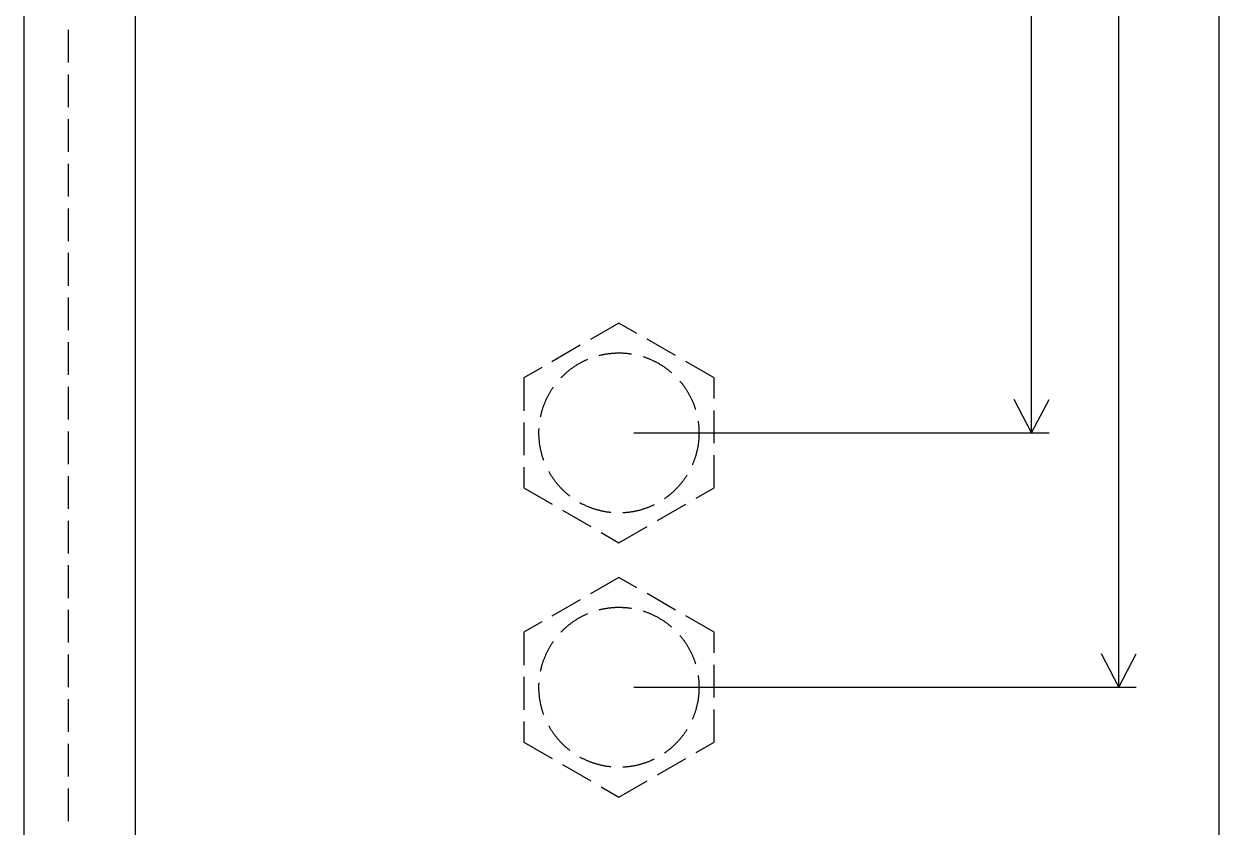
# Model space of a CAD drawing. Extents: x 24 to 504, y -400 to -22.
# Drawn here: x 134.5 to 174.67, y -288.5 to -261.5 of the extents above; entities that cross this region are included whole.
import ezdxf

# ---------------------------------------------------------------- set-up
doc = ezdxf.new("R2010")
doc.units = 0
doc.layers.add('BLACK', color=7, linetype='CONTINUOUS')

msp = doc.modelspace()

# ---------------------------------------------------------------- linework, layer by layer
at = {"layer": 'BLACK', "linetype": 'CONTINUOUS'}
for p, q in [((138.25, -391.3), (138.25, -154.21358)), ((134.5, -154.8), (134.5, -394.8)), ((168.37, -275.25), (168.37, -154.8)), ((171.3, -283.8), (171.3, -154.8)), ((174.67, -328.25), (174.67, -154.8)), ((136, -262.8), (136, -261.7)), ((136, -264.3), (136, -263.2)), ((136, -265.8), (136, -264.7)), ((136, -267.3), (136, -266.2)), ((136, -268.8), (136, -267.7)), ((136, -270.3), (136, -269.2)), ((136, -271.8), (136, -270.7)), ((154.5, -271.554958), (153.547372, -272.104958)), ((155.101924, -271.902479), (154.5, -271.554958)), ((136, -273.3), (136, -272.2)), ((153.200962, -272.304958), (152.248334, -272.854958)), ((156.400962, -272.652479), (155.448334, -272.102479)), ((153.830777, -272.644575), (153.853538, -272.638834)), ((153.853538, -272.638834), (153.876349, -272.633292)), ((153.876349, -272.633292), (153.899208, -272.627949)), ((153.899208, -272.627949), (153.922112, -272.622806)), ((153.922112, -272.622806), (153.945061, -272.617864)), ((153.945061, -272.617864), (153.968051, -272.613121)), ((153.968051, -272.613121), (153.991082, -272.608579)), ((153.991082, -272.608579), (154.014152, -272.604239)), ((154.014152, -272.604239), (154.037259, -272.6001)), ((154.037259, -272.6001), (154.060401, -272.596163)), ((154.060401, -272.596163), (154.083577, -272.592428)), ((154.083577, -272.592428), (154.106784, -272.588895)), ((154.106784, -272.588895), (154.130021, -272.585565)), ((154.130021, -272.585565), (154.153286, -272.582438)), ((154.153286, -272.582438), (154.176578, -272.579513)), ((154.176578, -272.579513), (154.199895, -272.576793)), ((154.199895, -272.576793), (154.223234, -272.574276)), ((154.223234, -272.574276), (154.246594, -272.571962)), ((154.246594, -272.571962), (154.269974, -272.569853)), ((154.269974, -272.569853), (154.293371, -272.567948)), ((154.293371, -272.567948), (154.316784, -272.566247)), ((154.316784, -272.566247), (154.340211, -272.56475)), ((154.340211, -272.56475), (154.36365, -272.563458)), ((154.36365, -272.563458), (154.387099, -272.56237)), ((154.387099, -272.56237), (154.410557, -272.561487)), ((154.410557, -272.561487), (154.434022, -272.560809)), ((154.434022, -272.560809), (154.457492, -272.560336)), ((154.457492, -272.560336), (154.480965, -272.560067)), ((154.480965, -272.560067), (154.504439, -272.560004)), ((154.504439, -272.560004), (154.527913, -272.560145)), ((154.527913, -272.560145), (154.551386, -272.560491)), ((154.551386, -272.560491), (154.574854, -272.561042)), ((154.574854, -272.561042), (154.598316, -272.561797)), ((154.598316, -272.561797), (154.621771, -272.562758)), ((154.621771, -272.562758), (154.645217, -272.563923)), ((154.645217, -272.563923), (154.668651, -272.565292)), ((154.668651, -272.565292), (154.692073, -272.566866)), ((154.692073, -272.566866), (154.71548, -272.568644)), ((154.71548, -272.568644), (154.738871, -272.570627)), ((154.738871, -272.570627), (154.762244, -272.572813)), ((154.762244, -272.572813), (154.785596, -272.575204)), ((154.785596, -272.575204), (154.808927, -272.577798)), ((154.808927, -272.577798), (154.832234, -272.580596)), ((154.832234, -272.580596), (154.855516, -272.583596)), ((154.855516, -272.583596), (154.878771, -272.5868)), ((154.878771, -272.5868), (154.901997, -272.590207)), ((154.901997, -272.590207), (154.921924, -272.593295)), ((155.310863, -272.685122), (155.333215, -272.692295)), ((155.333215, -272.692295), (155.355503, -272.699664)), ((155.355503, -272.699664), (155.377726, -272.707226)), ((155.377726, -272.707226), (155.399882, -272.714983)), ((155.399882, -272.714983), (155.42197, -272.722932)), ((155.42197, -272.722932), (155.443987, -272.731074)), ((155.443987, -272.731074), (155.465933, -272.739408)), ((155.465933, -272.739408), (155.487805, -272.747932)), ((155.487805, -272.747932), (155.509601, -272.756648)), ((151.901924, -273.054958), (151.3, -273.402479)), ((152.794217, -273.169999), (152.812433, -273.155193)), ((152.812433, -273.155193), (152.830777, -273.140546)), ((152.830777, -273.140546), (152.849249, -273.12606)), ((152.849249, -273.12606), (152.867847, -273.111735)), ((152.867847, -273.111735), (152.886568, -273.097574)), ((152.886568, -273.097574), (152.905413, -273.083576)), ((152.905413, -273.083576), (152.924379, -273.069743)), ((152.924379, -273.069743), (152.943465, -273.056077)), ((152.943465, -273.056077), (152.96267, -273.042577)), ((152.96267, -273.042577), (152.981992, -273.029246)), ((152.981992, -273.029246), (153.001429, -273.016083)), ((153.001429, -273.016083), (153.02098, -273.003091)), ((153.02098, -273.003091), (153.040644, -272.99027)), ((153.040644, -272.99027), (153.06042, -272.977621)), ((153.06042, -272.977621), (153.080304, -272.965145)), ((153.080304, -272.965145), (153.100297, -272.952843)), ((153.100297, -272.952843), (153.120397, -272.940715)), ((153.120397, -272.940715), (153.140601, -272.928764)), ((153.140601, -272.928764), (153.16091, -272.91699)), ((153.16091, -272.91699), (153.18132, -272.905393)), ((153.18132, -272.905393), (153.20183, -272.893975)), ((153.20183, -272.893975), (153.222439, -272.882736)), ((153.222439, -272.882736), (153.243146, -272.871677)), ((153.243146, -272.871677), (153.263949, -272.8608)), ((153.263949, -272.8608), (153.284845, -272.850105)), ((153.284845, -272.850105), (153.305834, -272.839592)), ((153.305834, -272.839592), (153.326914, -272.829263)), ((153.326914, -272.829263), (153.348083, -272.819118)), ((153.348083, -272.819118), (153.36934, -272.809158)), ((153.36934, -272.809158), (153.390684, -272.799384)), ((153.390684, -272.799384), (153.412111, -272.789797)), ((153.412111, -272.789797), (153.433622, -272.780397)), ((153.433622, -272.780397), (153.452164, -272.772473)), ((155.509601, -272.756648), (155.531321, -272.765553)), ((155.531321, -272.765553), (155.552963, -272.774648)), ((155.552963, -272.774648), (155.574524, -272.783931)), ((155.574524, -272.783931), (155.596003, -272.793401)), ((155.596003, -272.793401), (155.617399, -272.803059)), ((155.617399, -272.803059), (155.63871, -272.812903)), ((155.63871, -272.812903), (155.659934, -272.822933)), ((155.659934, -272.822933), (155.681069, -272.833148)), ((155.681069, -272.833148), (155.702115, -272.843546)), ((155.702115, -272.843546), (155.723069, -272.854128)), ((155.723069, -272.854128), (155.743931, -272.864893)), ((155.743931, -272.864893), (155.764697, -272.875839)), ((155.764697, -272.875839), (155.785367, -272.886966)), ((155.785367, -272.886966), (155.805939, -272.898272)), ((155.805939, -272.898272), (155.826412, -272.909758)), ((155.826412, -272.909758), (155.846784, -272.921422)), ((155.846784, -272.921422), (155.867053, -272.933264)), ((155.867053, -272.933264), (155.887218, -272.945282)), ((155.887218, -272.945282), (155.907277, -272.957475)), ((155.907277, -272.957475), (155.927229, -272.969843)), ((155.927229, -272.969843), (155.947073, -272.982384)), ((155.947073, -272.982384), (155.966806, -272.995099)), ((155.966806, -272.995099), (155.986428, -273.007985)), ((155.986428, -273.007985), (156.005936, -273.021041)), ((156.005936, -273.021041), (156.02533, -273.034268)), ((156.02533, -273.034268), (156.044608, -273.047663)), ((156.044608, -273.047663), (156.063767, -273.061226)), ((156.063767, -273.061226), (156.082808, -273.074956)), ((156.082808, -273.074956), (156.101729, -273.088851)), ((156.101729, -273.088851), (156.120527, -273.102911)), ((156.120527, -273.102911), (156.139202, -273.117134)), ((156.139202, -273.117134), (156.157752, -273.13152)), ((156.157752, -273.13152), (156.176176, -273.146067)), ((156.176176, -273.146067), (156.194472, -273.160774)), ((157.7, -273.402479), (156.747372, -272.852479)), ((151.3, -273.402479), (151.3, -274.502479)), ((152.553443, -273.393386), (152.569719, -273.37647)), ((152.569719, -273.37647), (152.586142, -273.359697)), ((152.586142, -273.359697), (152.60271, -273.343067)), ((152.60271, -273.343067), (152.619424, -273.326583)), ((152.619424, -273.326583), (152.63628, -273.310245)), ((152.63628, -273.310245), (152.653278, -273.294056)), ((152.653278, -273.294056), (152.670417, -273.278015)), ((152.670417, -273.278015), (152.687695, -273.262124)), ((152.687695, -273.262124), (152.705112, -273.246384)), ((152.705112, -273.246384), (152.722665, -273.230797)), ((152.722665, -273.230797), (152.740353, -273.215364)), ((152.740353, -273.215364), (152.758175, -273.200086)), ((152.758175, -273.200086), (152.77613, -273.184964)), ((152.77613, -273.184964), (152.794217, -273.169999)), ((156.194472, -273.160774), (156.212639, -273.175641)), ((156.212639, -273.175641), (156.230676, -273.190665)), ((156.230676, -273.190665), (156.248581, -273.205846)), ((156.248581, -273.205846), (156.263855, -273.219011)), ((156.545285, -273.502742), (156.560454, -273.520657)), ((156.560454, -273.520657), (156.575467, -273.538703)), ((156.575467, -273.538703), (156.590322, -273.55688)), ((156.590322, -273.55688), (156.605017, -273.575186)), ((157.7, -274.097521), (157.7, -273.402479)), ((136, -274.8), (136, -273.7)), ((152.129203, -273.979007), (152.140385, -273.958367)), ((152.140385, -273.958367), (152.151746, -273.937825)), ((152.151746, -273.937825), (152.163286, -273.917383)), ((152.163286, -273.917383), (152.175004, -273.897042)), ((152.175004, -273.897042), (152.1869, -273.876804)), ((152.1869, -273.876804), (152.198971, -273.856671)), ((152.198971, -273.856671), (152.211217, -273.836644)), ((152.211217, -273.836644), (152.223638, -273.816725)), ((152.223638, -273.816725), (152.236232, -273.796915)), ((152.236232, -273.796915), (152.248999, -273.777215)), ((152.248999, -273.777215), (152.261937, -273.757628)), ((152.261937, -273.757628), (152.275046, -273.738154)), ((152.275046, -273.738154), (152.288323, -273.718796)), ((152.288323, -273.718796), (152.299864, -273.70226)), ((156.605017, -273.575186), (156.619552, -273.593619)), ((156.619552, -273.593619), (156.633926, -273.612178)), ((156.633926, -273.612178), (156.648137, -273.630862)), ((156.648137, -273.630862), (156.662185, -273.64967)), ((156.662185, -273.64967), (156.676068, -273.668599)), ((156.676068, -273.668599), (156.689785, -273.687649)), ((156.689785, -273.687649), (156.703336, -273.706818)), ((156.703336, -273.706818), (156.716718, -273.726104)), ((156.716718, -273.726104), (156.729932, -273.745506)), ((156.729932, -273.745506), (156.742976, -273.765023)), ((156.742976, -273.765023), (156.75585, -273.784653)), ((156.75585, -273.784653), (156.768551, -273.804395)), ((156.768551, -273.804395), (156.78108, -273.824246)), ((156.78108, -273.824246), (156.793435, -273.844206)), ((156.793435, -273.844206), (156.805615, -273.864274)), ((156.805615, -273.864274), (156.81762, -273.884447)), ((156.81762, -273.884447), (156.829449, -273.904723)), ((156.829449, -273.904723), (156.841099, -273.925103)), ((156.841099, -273.925103), (156.852572, -273.945583)), ((156.852572, -273.945583), (156.863866, -273.966162)), ((151.959565, -274.36553), (151.96738, -274.343394)), ((151.96738, -274.343394), (151.975388, -274.321328)), ((151.975388, -274.321328), (151.983588, -274.299332)), ((151.983588, -274.299332), (151.99198, -274.277409)), ((151.99198, -274.277409), (152.000563, -274.255559)), ((152.000563, -274.255559), (152.009336, -274.233786)), ((152.009336, -274.233786), (152.018299, -274.21209)), ((152.018299, -274.21209), (152.02745, -274.190472)), ((152.02745, -274.190472), (152.036791, -274.168936)), ((152.036791, -274.168936), (152.046318, -274.147482)), ((152.046318, -274.147482), (152.056033, -274.126112)), ((152.056033, -274.126112), (152.065934, -274.104827)), ((152.065934, -274.104827), (152.07602, -274.08363)), ((152.07602, -274.08363), (152.08629, -274.062521)), ((152.08629, -274.062521), (152.096745, -274.041503)), ((152.096745, -274.041503), (152.107382, -274.020577)), ((152.107382, -274.020577), (152.118202, -273.999745)), ((152.118202, -273.999745), (152.129203, -273.979007)), ((156.863866, -273.966162), (156.874979, -273.986839)), ((156.874979, -273.986839), (156.885912, -274.007613)), ((156.885912, -274.007613), (156.896662, -274.028481)), ((156.896662, -274.028481), (156.907231, -274.049442)), ((156.907231, -274.049442), (156.917616, -274.070494)), ((156.917616, -274.070494), (156.927817, -274.091637)), ((156.927817, -274.091637), (156.937833, -274.112867)), ((156.937833, -274.112867), (156.947663, -274.134184)), ((156.947663, -274.134184), (156.957307, -274.155587)), ((156.957307, -274.155587), (156.966764, -274.177072)), ((156.966764, -274.177072), (156.976033, -274.198639)), ((156.976033, -274.198639), (156.985114, -274.220286)), ((156.985114, -274.220286), (156.994005, -274.242012)), ((156.994005, -274.242012), (157.002706, -274.263814)), ((157.002706, -274.263814), (157.011217, -274.285692)), ((157.011217, -274.285692), (157.019536, -274.307643)), ((157.019536, -274.307643), (157.027664, -274.329666)), ((157.027664, -274.329666), (157.035599, -274.351758)), ((157.035599, -274.351758), (157.043341, -274.37392)), ((168.37, -275.25), (167.783579, -274.123496)), ((168.37, -275.25), (168.956421, -274.123496)), ((151.865852, -274.70469), (151.870711, -274.681724)), ((151.870711, -274.681724), (151.87577, -274.658801)), ((151.87577, -274.658801), (151.881029, -274.635923)), ((151.881029, -274.635923), (151.886487, -274.613092)), ((151.886487, -274.613092), (151.892145, -274.590309)), ((151.892145, -274.590309), (151.898001, -274.567577)), ((151.898001, -274.567577), (151.904055, -274.544896)), ((151.904055, -274.544896), (151.910307, -274.522269)), ((151.910307, -274.522269), (151.916757, -274.499698)), ((151.916757, -274.499698), (151.923402, -274.477184)), ((151.923402, -274.477184), (151.930245, -274.454728)), ((151.930245, -274.454728), (151.937282, -274.432334)), ((151.937282, -274.432334), (151.944515, -274.410001)), ((151.944515, -274.410001), (151.951943, -274.387733)), ((151.951943, -274.387733), (151.959565, -274.36553)), ((157.043341, -274.37392), (157.050889, -274.396147)), ((157.050889, -274.396147), (157.058243, -274.41844)), ((157.058243, -274.41844), (157.065402, -274.440797)), ((157.065402, -274.440797), (157.071396, -274.46005)), ((157.7, -275.597521), (157.7, -274.497521)), ((151.3, -274.902479), (151.3, -276.002479)), ((151.81125, -275.168011), (151.812068, -275.144551)), ((151.812068, -275.144551), (151.81309, -275.121098)), ((151.81309, -275.121098), (151.814132, -275.100961)), ((157.160052, -274.849724), (157.163444, -274.872952)), ((157.163444, -274.872952), (157.166633, -274.896209)), ((157.166633, -274.896209), (157.169619, -274.919493)), ((157.169619, -274.919493), (157.172401, -274.942802)), ((157.172401, -274.942802), (157.17498, -274.966134)), ((157.17498, -274.966134), (157.177356, -274.989489)), ((157.177356, -274.989489), (157.179527, -275.012862)), ((157.179527, -275.012862), (157.181495, -275.036255)), ((157.181495, -275.036255), (157.183258, -275.059663)), ((157.183258, -275.059663), (157.184816, -275.083086)), ((157.184816, -275.083086), (157.186171, -275.106521)), ((157.186171, -275.106521), (157.187321, -275.129968)), ((157.187321, -275.129968), (157.188266, -275.153423)), ((157.188266, -275.153423), (157.189006, -275.176886)), ((136, -276.3), (136, -275.2)), ((151.810025, -275.238422), (151.810228, -275.214949)), ((151.810026, -275.261897), (151.810025, -275.238422)), ((151.810233, -275.285371), (151.810026, -275.261897)), ((151.810228, -275.214949), (151.810637, -275.191478)), ((151.810644, -275.308842), (151.810233, -275.285371)), ((151.810637, -275.191478), (151.81125, -275.168011)), ((151.81126, -275.332308), (151.810644, -275.308842)), ((151.81208, -275.355769), (151.81126, -275.332308)), ((151.813106, -275.379221), (151.81208, -275.355769)), ((151.814335, -275.402663), (151.813106, -275.379221)), ((151.81577, -275.426094), (151.814335, -275.402663)), ((151.817409, -275.449511), (151.81577, -275.426094)), ((151.819252, -275.472913), (151.817409, -275.449511)), ((151.821299, -275.496298), (151.819252, -275.472913)), ((151.823551, -275.519665), (151.821299, -275.496298)), ((151.826006, -275.543011), (151.823551, -275.519665)), ((151.828665, -275.566334), (151.826006, -275.543011)), ((155, -275.25), (168.95642, -275.25)), ((157.172708, -275.554517), (157.169949, -275.577829)), ((157.175264, -275.531182), (157.172708, -275.554517)), ((157.177616, -275.507825), (157.175264, -275.531182)), ((157.179764, -275.484449), (157.177616, -275.507825)), ((157.181708, -275.461055), (157.179764, -275.484449)), ((157.183447, -275.437645), (157.181708, -275.461055)), ((157.184983, -275.414221), (157.183447, -275.437645)), ((157.186313, -275.390784), (157.184983, -275.414221)), ((157.18744, -275.367336), (157.186313, -275.390784)), ((157.188361, -275.34388), (157.18744, -275.367336)), ((157.189078, -275.320416), (157.188361, -275.34388)), ((157.189006, -275.176886), (157.189542, -275.200355)), ((157.18959, -275.296947), (157.189078, -275.320416)), ((157.189542, -275.200355), (157.189873, -275.223827)), ((157.189898, -275.273474), (157.18959, -275.296947)), ((157.189873, -275.223827), (157.189999, -275.247301)), ((157.19, -275.25), (157.189898, -275.273474)), ((157.189999, -275.247301), (157.19, -275.25)), ((151.831527, -275.589634), (151.828665, -275.566334)), ((151.834592, -275.612907), (151.831527, -275.589634)), ((151.837861, -275.636153), (151.834592, -275.612907)), ((151.841332, -275.65937), (151.837861, -275.636153)), ((151.845005, -275.682555), (151.841332, -275.65937)), ((151.848881, -275.705708), (151.845005, -275.682555)), ((151.852959, -275.728825), (151.848881, -275.705708)), ((151.857238, -275.751907), (151.852959, -275.728825)), ((151.861719, -275.77495), (151.857238, -275.751907)), ((151.8664, -275.797953), (151.861719, -275.77495)), ((151.871282, -275.820914), (151.8664, -275.797953)), ((151.876364, -275.843832), (151.871282, -275.820914)), ((151.881646, -275.866705), (151.876364, -275.843832)), ((151.887128, -275.88953), (151.881646, -275.866705)), ((151.892808, -275.912307), (151.887128, -275.88953)), ((151.898687, -275.935034), (151.892808, -275.912307)), ((151.904764, -275.957708), (151.898687, -275.935034)), ((151.911039, -275.980329), (151.904764, -275.957708)), ((157.09834, -275.946223), (157.092166, -275.968871)), ((157.104317, -275.923522), (157.09834, -275.946223)), ((157.110096, -275.90077), (157.104317, -275.923522)), ((157.115675, -275.877968), (157.110096, -275.90077)), ((157.121055, -275.855118), (157.115675, -275.877968)), ((157.126236, -275.832223), (157.121055, -275.855118)), ((157.131217, -275.809282), (157.126236, -275.832223)), ((157.135997, -275.7863), (157.131217, -275.809282)), ((157.140577, -275.763276), (157.135997, -275.7863)), ((157.144956, -275.740214), (157.140577, -275.763276)), ((157.149133, -275.717114), (157.144956, -275.740214)), ((157.153108, -275.693978), (157.149133, -275.717114)), ((157.156882, -275.670809), (157.153108, -275.693978)), ((157.160453, -275.647607), (157.156882, -275.670809)), ((157.163821, -275.624376), (157.160453, -275.647607)), ((157.166987, -275.601115), (157.163821, -275.624376)), ((157.169949, -275.577829), (157.166987, -275.601115)), ((151.917511, -276.002893), (151.911039, -275.980329)), ((151.924179, -276.025401), (151.917511, -276.002893)), ((151.931044, -276.047849), (151.924179, -276.025401)), ((151.938104, -276.070237), (151.931044, -276.047849)), ((151.945359, -276.092562), (151.938104, -276.070237)), ((151.952809, -276.114823), (151.945359, -276.092562)), ((151.960453, -276.137019), (151.952809, -276.114823)), ((151.968291, -276.159146), (151.960453, -276.137019)), ((151.976321, -276.181205), (151.968291, -276.159146)), ((156.976158, -276.301067), (156.96821, -276.319599)), ((156.985236, -276.279418), (156.976158, -276.301067)), ((156.994125, -276.257692), (156.985236, -276.279418)), ((157.002823, -276.235888), (156.994125, -276.257692)), ((157.011331, -276.21401), (157.002823, -276.235888)), ((157.019648, -276.192058), (157.011331, -276.21401)), ((157.027773, -276.170034), (157.019648, -276.192058)), ((157.035706, -276.14794), (157.027773, -276.170034)), ((157.043445, -276.125778), (157.035706, -276.14794)), ((157.050991, -276.10355), (157.043445, -276.125778)), ((157.058342, -276.081256), (157.050991, -276.10355)), ((157.065499, -276.058899), (157.058342, -276.081256)), ((157.07246, -276.03648), (157.065499, -276.058899)), ((157.079225, -276.014001), (157.07246, -276.03648)), ((157.085794, -275.991464), (157.079225, -276.014001)), ((157.092166, -275.968871), (157.085794, -275.991464)), ((157.7, -277.097521), (157.7, -275.997521)), ((136, -277.8), (136, -276.7)), ((151.3, -276.402479), (151.3, -277.097521)), ((152.151902, -276.562454), (152.14213, -276.544816)), ((152.163445, -276.582895), (152.151902, -276.562454)), ((152.175165, -276.603234), (152.163445, -276.582895)), ((152.187063, -276.62347), (152.175165, -276.603234)), ((152.199136, -276.643602), (152.187063, -276.62347)), ((152.211385, -276.663627), (152.199136, -276.643602)), ((152.223808, -276.683545), (152.211385, -276.663627)), ((152.236405, -276.703354), (152.223808, -276.683545)), ((152.249174, -276.723052), (152.236405, -276.703354)), ((152.262114, -276.742638), (152.249174, -276.723052)), ((152.275225, -276.76211), (152.262114, -276.742638)), ((152.288505, -276.781467), (152.275225, -276.76211)), ((156.731441, -276.752256), (156.718246, -276.771671)), ((156.744465, -276.732726), (156.731441, -276.752256)), ((156.757319, -276.713083), (156.744465, -276.732726)), ((156.770001, -276.693329), (156.757319, -276.713083)), ((156.782509, -276.673464), (156.770001, -276.693329)), ((151.3, -277.097521), (152.252628, -277.647521)), ((152.301954, -276.800707), (152.288505, -276.781467)), ((152.31557, -276.81983), (152.301954, -276.800707)), ((152.329352, -276.838832), (152.31557, -276.81983)), ((152.3433, -276.857714), (152.329352, -276.838832)), ((152.357412, -276.876473), (152.3433, -276.857714)), ((152.371687, -276.895109), (152.357412, -276.876473)), ((152.386124, -276.913619), (152.371687, -276.895109)), ((152.400722, -276.932002), (152.386124, -276.913619)), ((152.41548, -276.950258), (152.400722, -276.932002)), ((152.430397, -276.968384), (152.41548, -276.950258)), ((152.445471, -276.986379), (152.430397, -276.968384)), ((152.460702, -277.004242), (152.445471, -276.986379)), ((152.476088, -277.021971), (152.460702, -277.004242)), ((152.491628, -277.039565), (152.476088, -277.021971)), ((152.507321, -277.057023), (152.491628, -277.039565)), ((152.523166, -277.074343), (152.507321, -277.057023)), ((152.539162, -277.091525), (152.523166, -277.074343)), ((152.555307, -277.108566), (152.539162, -277.091525)), ((152.5716, -277.125466), (152.555307, -277.108566)), ((152.588039, -277.142223), (152.5716, -277.125466)), ((152.604625, -277.158835), (152.588039, -277.142223)), ((152.621354, -277.175303), (152.604625, -277.158835)), ((156.387142, -277.166975), (156.370342, -277.18337)), ((156.403799, -277.150434), (156.387142, -277.166975)), ((156.420311, -277.133748), (156.403799, -277.150434)), ((156.436676, -277.116919), (156.420311, -277.133748)), ((156.452894, -277.099947), (156.436676, -277.116919)), ((156.468963, -277.082835), (156.452894, -277.099947)), ((156.484883, -277.065583), (156.468963, -277.082835)), ((156.500651, -277.048192), (156.484883, -277.065583)), ((156.516267, -277.030665), (156.500651, -277.048192)), ((156.531729, -277.013002), (156.516267, -277.030665)), ((156.547037, -276.995205), (156.531729, -277.013002)), ((156.562188, -276.977275), (156.547037, -276.995205)), ((156.577183, -276.959214), (156.562188, -276.977275)), ((156.592019, -276.941022), (156.577183, -276.959214)), ((156.606696, -276.922702), (156.592019, -276.941022)), ((156.621213, -276.904254), (156.606696, -276.922702)), ((156.635568, -276.88568), (156.621213, -276.904254)), ((156.649761, -276.866981), (156.635568, -276.88568)), ((156.663789, -276.84816), (156.649761, -276.866981)), ((156.677653, -276.829217), (156.663789, -276.84816)), ((156.691352, -276.810153), (156.677653, -276.829217)), ((156.704883, -276.790971), (156.691352, -276.810153)), ((156.718246, -276.771671), (156.704883, -276.790971)), ((157.098076, -277.445042), (157.7, -277.097521)), ((152.638227, -277.191623), (152.621354, -277.175303)), ((152.655242, -277.207796), (152.638227, -277.191623)), ((152.672397, -277.22382), (152.655242, -277.207796)), ((152.689691, -277.239694), (152.672397, -277.22382)), ((152.707123, -277.255416), (152.689691, -277.239694)), ((152.724692, -277.270985), (152.707123, -277.255416)), ((152.742395, -277.2864), (152.724692, -277.270985)), ((152.760233, -277.30166), (152.742395, -277.2864)), ((152.778203, -277.316764), (152.760233, -277.30166)), ((152.796304, -277.331711), (152.778203, -277.316764)), ((152.814535, -277.346499), (152.796304, -277.331711)), ((152.832895, -277.361128), (152.814535, -277.346499)), ((152.851381, -277.375595), (152.832895, -277.361128)), ((156.044869, -277.452153), (156.028318, -277.463672)), ((156.064027, -277.438588), (156.044869, -277.452153)), ((156.083067, -277.424856), (156.064027, -277.438588)), ((156.101985, -277.410959), (156.083067, -277.424856)), ((156.120782, -277.396897), (156.101985, -277.410959)), ((156.139455, -277.382671), (156.120782, -277.396897)), ((156.158004, -277.368283), (156.139455, -277.382671)), ((156.176426, -277.353734), (156.158004, -277.368283)), ((156.19472, -277.339024), (156.176426, -277.353734)), ((156.212886, -277.324156), (156.19472, -277.339024)), ((156.230921, -277.309129), (156.212886, -277.324156)), ((156.248824, -277.293946), (156.230921, -277.309129)), ((156.266594, -277.278607), (156.248824, -277.293946)), ((156.284229, -277.263113), (156.266594, -277.278607)), ((156.301729, -277.247467), (156.284229, -277.263113)), ((156.319091, -277.231668), (156.301729, -277.247467)), ((156.336315, -277.215718), (156.319091, -277.231668)), ((156.353399, -277.199618), (156.336315, -277.215718)), ((156.370342, -277.18337), (156.353399, -277.199618)), ((152.599038, -277.847521), (153.551666, -278.397521)), ((153.20211, -277.606179), (153.184484, -277.596384)), ((153.222721, -277.617416), (153.20211, -277.606179)), ((153.243429, -277.628472), (153.222721, -277.617416)), ((153.264232, -277.639347), (153.243429, -277.628472)), ((153.28513, -277.65004), (153.264232, -277.639347)), ((153.30612, -277.66055), (153.28513, -277.65004)), ((153.327202, -277.670877), (153.30612, -277.66055)), ((153.348372, -277.681019), (153.327202, -277.670877)), ((153.36963, -277.690976), (153.348372, -277.681019)), ((153.390975, -277.700747), (153.36963, -277.690976)), ((153.412403, -277.710332), (153.390975, -277.700747)), ((153.433915, -277.719729), (153.412403, -277.710332)), ((153.455508, -277.728938), (153.433915, -277.719729)), ((153.47718, -277.737959), (153.455508, -277.728938)), ((153.49893, -277.74679), (153.47718, -277.737959)), ((153.520757, -277.755431), (153.49893, -277.74679)), ((153.542658, -277.763881), (153.520757, -277.755431)), ((153.564632, -277.772139), (153.542658, -277.763881)), ((153.586677, -277.780206), (153.564632, -277.772139)), ((153.608792, -277.788079), (153.586677, -277.780206)), ((153.630974, -277.79576), (153.608792, -277.788079)), ((153.653223, -277.803247), (153.630974, -277.79576)), ((153.675536, -277.810539), (153.653223, -277.803247)), ((153.697912, -277.817636), (153.675536, -277.810539)), ((153.720349, -277.824538), (153.697912, -277.817636)), ((153.742846, -277.831243), (153.720349, -277.824538)), ((153.7654, -277.837752), (153.742846, -277.831243)), ((153.78801, -277.844064), (153.7654, -277.837752)), ((153.810674, -277.850179), (153.78801, -277.844064)), ((153.833391, -277.856095), (153.810674, -277.850179)), ((153.856159, -277.861813), (153.833391, -277.856095)), ((153.878975, -277.867332), (153.856159, -277.861813)), ((153.901839, -277.872652), (153.878975, -277.867332)), ((153.924749, -277.877772), (153.901839, -277.872652)), ((153.947702, -277.882692), (153.924749, -277.877772)), ((153.970697, -277.887411), (153.947702, -277.882692)), ((153.993733, -277.89193), (153.970697, -277.887411)), ((154.016807, -277.896247), (153.993733, -277.89193)), ((154.039918, -277.900363), (154.016807, -277.896247)), ((154.063064, -277.904277), (154.039918, -277.900363)), ((154.086243, -277.907989), (154.063064, -277.904277)), ((154.109454, -277.911498), (154.086243, -277.907989)), ((154.132694, -277.914805), (154.109454, -277.911498)), ((154.155963, -277.917909), (154.132694, -277.914805)), ((154.179258, -277.92081), (154.155963, -277.917909)), ((154.202577, -277.923507), (154.179258, -277.92081)), ((154.225919, -277.926001), (154.202577, -277.923507)), ((154.645536, -277.93606), (154.625397, -277.937076)), ((154.66897, -277.934688), (154.645536, -277.93606)), ((154.692392, -277.933111), (154.66897, -277.934688)), ((154.715799, -277.93133), (154.692392, -277.933111)), ((154.739189, -277.929345), (154.715799, -277.93133)), ((154.762562, -277.927155), (154.739189, -277.929345)), ((154.785914, -277.924762), (154.762562, -277.927155)), ((154.809244, -277.922165), (154.785914, -277.924762)), ((154.832551, -277.919365), (154.809244, -277.922165)), ((154.855833, -277.916361), (154.832551, -277.919365)), ((154.879088, -277.913155), (154.855833, -277.916361)), ((154.902313, -277.909745), (154.879088, -277.913155)), ((154.925508, -277.906133), (154.902313, -277.909745)), ((154.948671, -277.902319), (154.925508, -277.906133)), ((154.971799, -277.898302), (154.948671, -277.902319)), ((154.994892, -277.894084), (154.971799, -277.898302)), ((155.017947, -277.889665), (154.994892, -277.894084)), ((155.040962, -277.885045), (155.017947, -277.889665)), ((155.063936, -277.880224), (155.040962, -277.885045)), ((155.086868, -277.875202), (155.063936, -277.880224)), ((155.109754, -277.869981), (155.086868, -277.875202)), ((155.132594, -277.86456), (155.109754, -277.869981)), ((155.155386, -277.85894), (155.132594, -277.86456)), ((155.178128, -277.853122), (155.155386, -277.85894)), ((155.200819, -277.847105), (155.178128, -277.853122)), ((155.223456, -277.84089), (155.200819, -277.847105)), ((155.246038, -277.834478), (155.223456, -277.84089)), ((155.268563, -277.827869), (155.246038, -277.834478)), ((155.29103, -277.821064), (155.268563, -277.827869)), ((155.313436, -277.814064), (155.29103, -277.821064)), ((155.33578, -277.806867), (155.313436, -277.814064)), ((155.358061, -277.799477), (155.33578, -277.806867)), ((155.380277, -277.791892), (155.358061, -277.799477)), ((155.402425, -277.784113), (155.380277, -277.791892)), ((155.424505, -277.776142), (155.402425, -277.784113)), ((155.446514, -277.767978), (155.424505, -277.776142)), ((155.468451, -277.759622), (155.446514, -277.767978)), ((155.490314, -277.751075), (155.468451, -277.759622)), ((155.512102, -277.742338), (155.490314, -277.751075)), ((155.533813, -277.733411), (155.512102, -277.742338)), ((155.555446, -277.724295), (155.533813, -277.733411)), ((155.576997, -277.71499), (155.555446, -277.724295)), ((155.598467, -277.705498), (155.576997, -277.71499)), ((155.619853, -277.695819), (155.598467, -277.705498)), ((155.641154, -277.685953), (155.619853, -277.695819)), ((155.662368, -277.675902), (155.641154, -277.685953)), ((155.683494, -277.665666), (155.662368, -277.675902)), ((155.799038, -278.195042), (156.751666, -277.645042)), ((136, -279.3), (136, -278.2)), ((153.898076, -278.597521), (154.5, -278.945042)), ((154.5, -278.945042), (155.452628, -278.395042)), ((136, -280.8), (136, -279.7)), ((154.5, -280.104958), (153.547372, -280.654958)), ((155.101924, -280.452479), (154.5, -280.104958)), ((156.400962, -281.202479), (155.448334, -280.652479)), ((153.200962, -280.854958), (152.248334, -281.404958)), ((153.830777, -281.194575), (153.853538, -281.188834)), ((153.853538, -281.188834), (153.876349, -281.183292)), ((153.876349, -281.183292), (153.899208, -281.177949)), ((153.899208, -281.177949), (153.922112, -281.172806)), ((153.922112, -281.172806), (153.945061, -281.167864)), ((153.945061, -281.167864), (153.968051, -281.163121)), ((153.968051, -281.163121), (153.991082, -281.158579)), ((153.991082, -281.158579), (154.014152, -281.154239)), ((154.014152, -281.154239), (154.037259, -281.1501)), ((154.037259, -281.1501), (154.060401, -281.146163)), ((154.060401, -281.146163), (154.083577, -281.142428)), ((154.083577, -281.142428), (154.106784, -281.138895)), ((154.106784, -281.138895), (154.130021, -281.135565)), ((154.130021, -281.135565), (154.153286, -281.132438)), ((154.153286, -281.132438), (154.176578, -281.129513)), ((154.176578, -281.129513), (154.199895, -281.126793)), ((154.199895, -281.126793), (154.223234, -281.124276)), ((154.223234, -281.124276), (154.246594, -281.121962)), ((154.246594, -281.121962), (154.269974, -281.119853)), ((154.269974, -281.119853), (154.293371, -281.117948)), ((154.293371, -281.117948), (154.316784, -281.116247)), ((154.316784, -281.116247), (154.340211, -281.11475)), ((154.340211, -281.11475), (154.36365, -281.113458)), ((154.36365, -281.113458), (154.387099, -281.11237)), ((154.387099, -281.11237), (154.410557, -281.111487)), ((154.410557, -281.111487), (154.434022, -281.110809)), ((154.434022, -281.110809), (154.457492, -281.110336)), ((154.457492, -281.110336), (154.480965, -281.110067)), ((154.480965, -281.110067), (154.504439, -281.110004)), ((154.504439, -281.110004), (154.527913, -281.110145)), ((154.527913, -281.110145), (154.551386, -281.110491)), ((154.551386, -281.110491), (154.574854, -281.111042)), ((154.574854, -281.111042), (154.598316, -281.111797)), ((154.598316, -281.111797), (154.621771, -281.112758)), ((154.621771, -281.112758), (154.645217, -281.113923)), ((154.645217, -281.113923), (154.668651, -281.115292)), ((154.668651, -281.115292), (154.692073, -281.116866)), ((154.692073, -281.116866), (154.71548, -281.118644)), ((154.71548, -281.118644), (154.738871, -281.120627)), ((154.738871, -281.120627), (154.762244, -281.122813)), ((154.762244, -281.122813), (154.785596, -281.125204)), ((154.785596, -281.125204), (154.808927, -281.127798)), ((154.808927, -281.127798), (154.832234, -281.130596)), ((154.832234, -281.130596), (154.855516, -281.133596)), ((154.855516, -281.133596), (154.878771, -281.1368)), ((154.878771, -281.1368), (154.901997, -281.140207)), ((154.901997, -281.140207), (154.921924, -281.143295)), ((136, -282.3), (136, -281.2)), ((152.96267, -281.592577), (152.981992, -281.579246)), ((152.981992, -281.579246), (153.001429, -281.566083)), ((153.001429, -281.566083), (153.02098, -281.553091)), ((153.02098, -281.553091), (153.040644, -281.54027)), ((153.040644, -281.54027), (153.06042, -281.527621)), ((153.06042, -281.527621), (153.080304, -281.515145)), ((153.080304, -281.515145), (153.100297, -281.502843)), ((153.100297, -281.502843), (153.120397, -281.490715)), ((153.120397, -281.490715), (153.140601, -281.478764)), ((153.140601, -281.478764), (153.16091, -281.46699)), ((153.16091, -281.46699), (153.18132, -281.455393)), ((153.18132, -281.455393), (153.20183, -281.443975)), ((153.20183, -281.443975), (153.222439, -281.432736)), ((153.222439, -281.432736), (153.243146, -281.421677)), ((153.243146, -281.421677), (153.263949, -281.4108)), ((153.263949, -281.4108), (153.284845, -281.400105)), ((153.284845, -281.400105), (153.305834, -281.389592)), ((153.305834, -281.389592), (153.326914, -281.379263)), ((153.326914, -281.379263), (153.348083, -281.369118)), ((153.348083, -281.369118), (153.36934, -281.359158)), ((153.36934, -281.359158), (153.390684, -281.349384)), ((153.390684, -281.349384), (153.412111, -281.339797)), ((153.412111, -281.339797), (153.433622, -281.330397)), ((153.433622, -281.330397), (153.452164, -281.322473)), ((155.310863, -281.235122), (155.333215, -281.242295)), ((155.333215, -281.242295), (155.355503, -281.249664)), ((155.355503, -281.249664), (155.377726, -281.257226)), ((155.377726, -281.257226), (155.399882, -281.264983)), ((155.399882, -281.264983), (155.42197, -281.272932)), ((155.42197, -281.272932), (155.443987, -281.281074)), ((155.443987, -281.281074), (155.465933, -281.289408)), ((155.465933, -281.289408), (155.487805, -281.297932)), ((155.487805, -281.297932), (155.509601, -281.306648)), ((155.509601, -281.306648), (155.531321, -281.315553)), ((155.531321, -281.315553), (155.552963, -281.324648)), ((155.552963, -281.324648), (155.574524, -281.333931)), ((155.574524, -281.333931), (155.596003, -281.343401)), ((155.596003, -281.343401), (155.617399, -281.353059)), ((155.617399, -281.353059), (155.63871, -281.362903)), ((155.63871, -281.362903), (155.659934, -281.372933)), ((155.659934, -281.372933), (155.681069, -281.383148)), ((155.681069, -281.383148), (155.702115, -281.393546)), ((155.702115, -281.393546), (155.723069, -281.404128)), ((155.723069, -281.404128), (155.743931, -281.414893)), ((155.743931, -281.414893), (155.764697, -281.425839)), ((155.764697, -281.425839), (155.785367, -281.436966)), ((155.785367, -281.436966), (155.805939, -281.448272)), ((155.805939, -281.448272), (155.826412, -281.459758)), ((155.826412, -281.459758), (155.846784, -281.471422)), ((155.846784, -281.471422), (155.867053, -281.483264)), ((155.867053, -281.483264), (155.887218, -281.495282)), ((155.887218, -281.495282), (155.907277, -281.507475)), ((155.907277, -281.507475), (155.927229, -281.519843)), ((155.927229, -281.519843), (155.947073, -281.532384)), ((155.947073, -281.532384), (155.966806, -281.545099)), ((155.966806, -281.545099), (155.986428, -281.557985)), ((155.986428, -281.557985), (156.005936, -281.571041)), ((156.005936, -281.571041), (156.02533, -281.584268)), ((156.02533, -281.584268), (156.044608, -281.597663)), ((157.7, -281.952479), (156.747372, -281.402479)), ((151.901924, -281.604958), (151.3, -281.952479)), ((151.3, -281.952479), (151.3, -283.052479)), ((152.553443, -281.943386), (152.569719, -281.92647)), ((152.569719, -281.92647), (152.586142, -281.909697)), ((152.586142, -281.909697), (152.60271, -281.893067)), ((152.60271, -281.893067), (152.619424, -281.876583)), ((152.619424, -281.876583), (152.63628, -281.860245)), ((152.63628, -281.860245), (152.653278, -281.844056)), ((152.653278, -281.844056), (152.670417, -281.828015)), ((152.670417, -281.828015), (152.687695, -281.812124)), ((152.687695, -281.812124), (152.705112, -281.796384)), ((152.705112, -281.796384), (152.722665, -281.780797)), ((152.722665, -281.780797), (152.740353, -281.765364)), ((152.740353, -281.765364), (152.758175, -281.750086)), ((152.758175, -281.750086), (152.77613, -281.734964)), ((152.77613, -281.734964), (152.794217, -281.719999)), ((152.794217, -281.719999), (152.812433, -281.705193)), ((152.812433, -281.705193), (152.830777, -281.690546)), ((152.830777, -281.690546), (152.849249, -281.67606)), ((152.849249, -281.67606), (152.867847, -281.661735)), ((152.867847, -281.661735), (152.886568, -281.647574)), ((152.886568, -281.647574), (152.905413, -281.633576)), ((152.905413, -281.633576), (152.924379, -281.619743)), ((152.924379, -281.619743), (152.943465, -281.606077)), ((152.943465, -281.606077), (152.96267, -281.592577)), ((156.044608, -281.597663), (156.063767, -281.611226)), ((156.063767, -281.611226), (156.082808, -281.624956)), ((156.082808, -281.624956), (156.101729, -281.638851)), ((156.101729, -281.638851), (156.120527, -281.652911)), ((156.120527, -281.652911), (156.139202, -281.667134)), ((156.139202, -281.667134), (156.157752, -281.68152)), ((156.157752, -281.68152), (156.176176, -281.696067)), ((156.176176, -281.696067), (156.194472, -281.710774)), ((156.194472, -281.710774), (156.212639, -281.725641)), ((156.212639, -281.725641), (156.230676, -281.740665)), ((156.230676, -281.740665), (156.248581, -281.755846)), ((156.248581, -281.755846), (156.263855, -281.769011)), ((157.7, -282.647521), (157.7, -281.952479)), ((152.198971, -282.406671), (152.211217, -282.386644)), ((152.211217, -282.386644), (152.223638, -282.366725)), ((152.223638, -282.366725), (152.236232, -282.346915)), ((152.236232, -282.346915), (152.248999, -282.327215)), ((152.248999, -282.327215), (152.261937, -282.307628)), ((152.261937, -282.307628), (152.275046, -282.288154)), ((152.275046, -282.288154), (152.288323, -282.268796)), ((152.288323, -282.268796), (152.299864, -282.25226)), ((156.545285, -282.052742), (156.560454, -282.070657)), ((156.560454, -282.070657), (156.575467, -282.088703)), ((156.575467, -282.088703), (156.590322, -282.10688)), ((156.590322, -282.10688), (156.605017, -282.125186)), ((156.605017, -282.125186), (156.619552, -282.143619)), ((156.619552, -282.143619), (156.633926, -282.162178)), ((156.633926, -282.162178), (156.648137, -282.180862)), ((156.648137, -282.180862), (156.662185, -282.19967)), ((156.662185, -282.19967), (156.676068, -282.218599)), ((156.676068, -282.218599), (156.689785, -282.237649)), ((156.689785, -282.237649), (156.703336, -282.256818)), ((156.703336, -282.256818), (156.716718, -282.276104)), ((156.716718, -282.276104), (156.729932, -282.295506)), ((156.729932, -282.295506), (156.742976, -282.315023)), ((156.742976, -282.315023), (156.75585, -282.334653)), ((156.75585, -282.334653), (156.768551, -282.354395)), ((156.768551, -282.354395), (156.78108, -282.374246)), ((156.78108, -282.374246), (156.793435, -282.394206)), ((156.793435, -282.394206), (156.805615, -282.414274)), ((136, -283.8), (136, -282.7)), ((152.000563, -282.805559), (152.009336, -282.783786)), ((152.009336, -282.783786), (152.018299, -282.76209)), ((152.018299, -282.76209), (152.02745, -282.740472)), ((152.02745, -282.740472), (152.036791, -282.718936)), ((152.036791, -282.718936), (152.046318, -282.697482)), ((152.046318, -282.697482), (152.056033, -282.676112)), ((152.056033, -282.676112), (152.065934, -282.654827)), ((152.065934, -282.654827), (152.07602, -282.63363)), ((152.07602, -282.63363), (152.08629, -282.612521)), ((152.08629, -282.612521), (152.096745, -282.591503)), ((152.096745, -282.591503), (152.107382, -282.570577)), ((152.107382, -282.570577), (152.118202, -282.549745)), ((152.118202, -282.549745), (152.129203, -282.529007)), ((152.129203, -282.529007), (152.140385, -282.508367)), ((152.140385, -282.508367), (152.151746, -282.487825)), ((152.151746, -282.487825), (152.163286, -282.467383)), ((152.163286, -282.467383), (152.175004, -282.447042)), ((152.175004, -282.447042), (152.1869, -282.426804)), ((152.1869, -282.426804), (152.198971, -282.406671)), ((156.805615, -282.414274), (156.81762, -282.434447)), ((156.81762, -282.434447), (156.829449, -282.454723)), ((156.829449, -282.454723), (156.841099, -282.475103)), ((156.841099, -282.475103), (156.852572, -282.495583)), ((156.852572, -282.495583), (156.863866, -282.516162)), ((156.863866, -282.516162), (156.874979, -282.536839)), ((156.874979, -282.536839), (156.885912, -282.557613)), ((156.885912, -282.557613), (156.896662, -282.578481)), ((156.896662, -282.578481), (156.907231, -282.599442)), ((156.907231, -282.599442), (156.917616, -282.620494)), ((156.917616, -282.620494), (156.927817, -282.641637)), ((156.927817, -282.641637), (156.937833, -282.662867)), ((156.937833, -282.662867), (156.947663, -282.684184)), ((156.947663, -282.684184), (156.957307, -282.705587)), ((156.957307, -282.705587), (156.966764, -282.727072)), ((156.966764, -282.727072), (156.976033, -282.748639)), ((156.976033, -282.748639), (156.985114, -282.770286)), ((156.985114, -282.770286), (156.994005, -282.792012)), ((156.994005, -282.792012), (157.002706, -282.813814)), ((171.3, -283.8), (170.713579, -282.673496)), ((171.3, -283.8), (171.886421, -282.673496)), ((151.87577, -283.208801), (151.881029, -283.185923)), ((151.881029, -283.185923), (151.886487, -283.163092)), ((151.886487, -283.163092), (151.892145, -283.140309)), ((151.892145, -283.140309), (151.898001, -283.117577)), ((151.898001, -283.117577), (151.904055, -283.094896)), ((151.904055, -283.094896), (151.910307, -283.072269)), ((151.910307, -283.072269), (151.916757, -283.049698)), ((151.916757, -283.049698), (151.923402, -283.027184)), ((151.923402, -283.027184), (151.930245, -283.004728)), ((151.930245, -283.004728), (151.937282, -282.982334)), ((151.937282, -282.982334), (151.944515, -282.960001)), ((151.944515, -282.960001), (151.951943, -282.937733)), ((151.951943, -282.937733), (151.959565, -282.91553)), ((151.959565, -282.91553), (151.96738, -282.893394)), ((151.96738, -282.893394), (151.975388, -282.871328)), ((151.975388, -282.871328), (151.983588, -282.849332)), ((151.983588, -282.849332), (151.99198, -282.827409)), ((151.99198, -282.827409), (152.000563, -282.805559)), ((157.002706, -282.813814), (157.011217, -282.835692)), ((157.011217, -282.835692), (157.019536, -282.857643)), ((157.019536, -282.857643), (157.027664, -282.879666)), ((157.027664, -282.879666), (157.035599, -282.901758)), ((157.035599, -282.901758), (157.043341, -282.92392)), ((157.043341, -282.92392), (157.050889, -282.946147)), ((157.050889, -282.946147), (157.058243, -282.96844)), ((157.058243, -282.96844), (157.065402, -282.990797)), ((157.065402, -282.990797), (157.071396, -283.01005)), ((157.7, -284.147521), (157.7, -283.047521)), ((151.3, -283.452479), (151.3, -284.552479)), ((151.865852, -283.25469), (151.870711, -283.231724)), ((151.870711, -283.231724), (151.87577, -283.208801)), ((157.160052, -283.399724), (157.163444, -283.422952)), ((157.163444, -283.422952), (157.166633, -283.446209)), ((157.166633, -283.446209), (157.169619, -283.469493)), ((157.169619, -283.469493), (157.172401, -283.492802)), ((157.172401, -283.492802), (157.17498, -283.516134)), ((157.17498, -283.516134), (157.177356, -283.539489)), ((157.177356, -283.539489), (157.179527, -283.562862)), ((157.179527, -283.562862), (157.181495, -283.586255)), ((157.181495, -283.586255), (157.183258, -283.609663)), ((151.810025, -283.788422), (151.810228, -283.764949)), ((151.810026, -283.811897), (151.810025, -283.788422)), ((151.810233, -283.835371), (151.810026, -283.811897)), ((151.810228, -283.764949), (151.810637, -283.741478)), ((151.810644, -283.858842), (151.810233, -283.835371)), ((151.810637, -283.741478), (151.81125, -283.718011)), ((151.81126, -283.882308), (151.810644, -283.858842)), ((151.81125, -283.718011), (151.812068, -283.694551)), ((151.81208, -283.905769), (151.81126, -283.882308)), ((151.812068, -283.694551), (151.81309, -283.671098)), ((151.813106, -283.929221), (151.81208, -283.905769)), ((151.81309, -283.671098), (151.814132, -283.650961)), ((151.814335, -283.952663), (151.813106, -283.929221)), ((151.81577, -283.976094), (151.814335, -283.952663)), ((151.817409, -283.999511), (151.81577, -283.976094)), ((151.819252, -284.022913), (151.817409, -283.999511)), ((155, -283.8), (171.88642, -283.8)), ((157.183447, -283.987645), (157.181708, -284.011055)), ((157.183258, -283.609663), (157.184816, -283.633086)), ((157.184983, -283.964221), (157.183447, -283.987645)), ((157.184816, -283.633086), (157.186171, -283.656521)), ((157.186313, -283.940784), (157.184983, -283.964221)), ((157.186171, -283.656521), (157.187321, -283.679968)), ((157.18744, -283.917336), (157.186313, -283.940784)), ((157.187321, -283.679968), (157.188266, -283.703423)), ((157.188361, -283.89388), (157.18744, -283.917336)), ((157.188266, -283.703423), (157.189006, -283.726886)), ((157.189078, -283.870416), (157.188361, -283.89388)), ((157.189006, -283.726886), (157.189542, -283.750355)), ((157.18959, -283.846947), (157.189078, -283.870416)), ((157.189542, -283.750355), (157.189873, -283.773827)), ((157.189898, -283.823474), (157.18959, -283.846947)), ((157.189873, -283.773827), (157.189999, -283.797301)), ((157.19, -283.8), (157.189898, -283.823474)), ((157.189999, -283.797301), (157.19, -283.8)), ((136, -285.3), (136, -284.2)), ((151.821299, -284.046298), (151.819252, -284.022913)), ((151.823551, -284.069665), (151.821299, -284.046298)), ((151.826006, -284.093011), (151.823551, -284.069665)), ((151.828665, -284.116334), (151.826006, -284.093011)), ((151.831527, -284.139634), (151.828665, -284.116334)), ((151.834592, -284.162907), (151.831527, -284.139634)), ((151.837861, -284.186153), (151.834592, -284.162907)), ((151.841332, -284.20937), (151.837861, -284.186153)), ((151.845005, -284.232555), (151.841332, -284.20937)), ((151.848881, -284.255708), (151.845005, -284.232555)), ((151.852959, -284.278825), (151.848881, -284.255708)), ((151.857238, -284.301907), (151.852959, -284.278825)), ((151.861719, -284.32495), (151.857238, -284.301907)), ((151.8664, -284.347953), (151.861719, -284.32495)), ((151.871282, -284.370914), (151.8664, -284.347953)), ((151.876364, -284.393832), (151.871282, -284.370914)), ((151.881646, -284.416705), (151.876364, -284.393832)), ((157.126236, -284.382223), (157.121055, -284.405118)), ((157.131217, -284.359282), (157.126236, -284.382223)), ((157.135997, -284.3363), (157.131217, -284.359282)), ((157.140577, -284.313276), (157.135997, -284.3363)), ((157.144956, -284.290214), (157.140577, -284.313276)), ((157.149133, -284.267114), (157.144956, -284.290214)), ((157.153108, -284.243978), (157.149133, -284.267114)), ((157.156882, -284.220809), (157.153108, -284.243978)), ((157.160453, -284.197607), (157.156882, -284.220809)), ((157.163821, -284.174376), (157.160453, -284.197607)), ((157.166987, -284.151115), (157.163821, -284.174376)), ((157.169949, -284.127829), (157.166987, -284.151115)), ((157.172708, -284.104517), (157.169949, -284.127829)), ((157.175264, -284.081182), (157.172708, -284.104517)), ((157.177616, -284.057825), (157.175264, -284.081182)), ((157.179764, -284.034449), (157.177616, -284.057825)), ((157.181708, -284.011055), (157.179764, -284.034449)), ((151.887128, -284.43953), (151.881646, -284.416705)), ((151.892808, -284.462307), (151.887128, -284.43953)), ((151.898687, -284.485034), (151.892808, -284.462307)), ((151.904764, -284.507708), (151.898687, -284.485034)), ((151.911039, -284.530329), (151.904764, -284.507708)), ((151.917511, -284.552893), (151.911039, -284.530329)), ((151.924179, -284.575401), (151.917511, -284.552893)), ((151.931044, -284.597849), (151.924179, -284.575401)), ((151.938104, -284.620237), (151.931044, -284.597849)), ((151.945359, -284.642562), (151.938104, -284.620237)), ((151.952809, -284.664823), (151.945359, -284.642562)), ((151.960453, -284.687019), (151.952809, -284.664823)), ((151.968291, -284.709146), (151.960453, -284.687019)), ((151.976321, -284.731205), (151.968291, -284.709146)), ((157.002823, -284.785888), (156.994125, -284.807692)), ((157.011331, -284.76401), (157.002823, -284.785888)), ((157.019648, -284.742058), (157.011331, -284.76401)), ((157.027773, -284.720034), (157.019648, -284.742058)), ((157.035706, -284.69794), (157.027773, -284.720034)), ((157.043445, -284.675778), (157.035706, -284.69794)), ((157.050991, -284.65355), (157.043445, -284.675778)), ((157.058342, -284.631256), (157.050991, -284.65355)), ((157.065499, -284.608899), (157.058342, -284.631256)), ((157.07246, -284.58648), (157.065499, -284.608899)), ((157.079225, -284.564001), (157.07246, -284.58648)), ((157.085794, -284.541464), (157.079225, -284.564001)), ((157.092166, -284.518871), (157.085794, -284.541464)), ((157.09834, -284.496223), (157.092166, -284.518871)), ((157.104317, -284.473522), (157.09834, -284.496223)), ((157.110096, -284.45077), (157.104317, -284.473522)), ((157.115675, -284.427968), (157.110096, -284.45077)), ((157.121055, -284.405118), (157.115675, -284.427968)), ((157.7, -285.647521), (157.7, -284.547521)), ((151.3, -284.952479), (151.3, -285.647521)), ((152.151902, -285.112454), (152.14213, -285.094816)), ((152.163445, -285.132895), (152.151902, -285.112454)), ((152.175165, -285.153234), (152.163445, -285.132895)), ((152.187063, -285.17347), (152.175165, -285.153234)), ((152.199136, -285.193602), (152.187063, -285.17347)), ((152.211385, -285.213627), (152.199136, -285.193602)), ((156.976158, -284.851067), (156.96821, -284.869599)), ((156.985236, -284.829418), (156.976158, -284.851067)), ((156.994125, -284.807692), (156.985236, -284.829418)), ((152.223808, -285.233545), (152.211385, -285.213627)), ((152.236405, -285.253354), (152.223808, -285.233545)), ((152.249174, -285.273052), (152.236405, -285.253354)), ((152.262114, -285.292638), (152.249174, -285.273052)), ((152.275225, -285.31211), (152.262114, -285.292638)), ((152.288505, -285.331467), (152.275225, -285.31211)), ((152.301954, -285.350707), (152.288505, -285.331467)), ((152.31557, -285.36983), (152.301954, -285.350707)), ((152.329352, -285.388832), (152.31557, -285.36983)), ((152.3433, -285.407714), (152.329352, -285.388832)), ((152.357412, -285.426473), (152.3433, -285.407714)), ((152.371687, -285.445109), (152.357412, -285.426473)), ((152.386124, -285.463619), (152.371687, -285.445109)), ((152.400722, -285.482002), (152.386124, -285.463619)), ((152.41548, -285.500258), (152.400722, -285.482002)), ((152.430397, -285.518384), (152.41548, -285.500258)), ((152.445471, -285.536379), (152.430397, -285.518384)), ((152.460702, -285.554242), (152.445471, -285.536379)), ((152.476088, -285.571971), (152.460702, -285.554242)), ((152.491628, -285.589565), (152.476088, -285.571971)), ((152.507321, -285.607023), (152.491628, -285.589565)), ((152.523166, -285.624343), (152.507321, -285.607023)), ((156.500651, -285.598192), (156.484883, -285.615583)), ((156.516267, -285.580665), (156.500651, -285.598192)), ((156.531729, -285.563002), (156.516267, -285.580665)), ((156.547037, -285.545205), (156.531729, -285.563002)), ((156.562188, -285.527275), (156.547037, -285.545205)), ((156.577183, -285.509214), (156.562188, -285.527275)), ((156.592019, -285.491022), (156.577183, -285.509214)), ((156.606696, -285.472702), (156.592019, -285.491022)), ((156.621213, -285.454254), (156.606696, -285.472702)), ((156.635568, -285.43568), (156.621213, -285.454254)), ((156.649761, -285.416981), (156.635568, -285.43568)), ((156.663789, -285.39816), (156.649761, -285.416981)), ((156.677653, -285.379217), (156.663789, -285.39816)), ((156.691352, -285.360153), (156.677653, -285.379217)), ((156.704883, -285.340971), (156.691352, -285.360153)), ((156.718246, -285.321671), (156.704883, -285.340971)), ((156.731441, -285.302256), (156.718246, -285.321671)), ((156.744465, -285.282726), (156.731441, -285.302256)), ((156.757319, -285.263083), (156.744465, -285.282726)), ((156.770001, -285.243329), (156.757319, -285.263083)), ((156.782509, -285.223464), (156.770001, -285.243329)), ((136, -286.8), (136, -285.7)), ((151.3, -285.647521), (152.252628, -286.197521)), ((152.539162, -285.641525), (152.523166, -285.624343)), ((152.555307, -285.658566), (152.539162, -285.641525)), ((152.5716, -285.675466), (152.555307, -285.658566)), ((152.588039, -285.692223), (152.5716, -285.675466)), ((152.604625, -285.708835), (152.588039, -285.692223)), ((152.621354, -285.725303), (152.604625, -285.708835)), ((152.638227, -285.741623), (152.621354, -285.725303)), ((152.655242, -285.757796), (152.638227, -285.741623)), ((152.672397, -285.77382), (152.655242, -285.757796)), ((152.689691, -285.789694), (152.672397, -285.77382)), ((152.707123, -285.805416), (152.689691, -285.789694)), ((152.724692, -285.820985), (152.707123, -285.805416)), ((152.742395, -285.8364), (152.724692, -285.820985)), ((152.760233, -285.85166), (152.742395, -285.8364)), ((152.778203, -285.866764), (152.760233, -285.85166)), ((152.796304, -285.881711), (152.778203, -285.866764)), ((152.814535, -285.896499), (152.796304, -285.881711)), ((152.832895, -285.911128), (152.814535, -285.896499)), ((152.851381, -285.925595), (152.832895, -285.911128)), ((156.044869, -286.002153), (156.028318, -286.013672)), ((156.064027, -285.988588), (156.044869, -286.002153)), ((156.083067, -285.974856), (156.064027, -285.988588)), ((156.101985, -285.960959), (156.083067, -285.974856)), ((156.120782, -285.946897), (156.101985, -285.960959)), ((156.139455, -285.932671), (156.120782, -285.946897)), ((156.158004, -285.918283), (156.139455, -285.932671)), ((156.176426, -285.903734), (156.158004, -285.918283)), ((156.19472, -285.889024), (156.176426, -285.903734)), ((156.212886, -285.874156), (156.19472, -285.889024)), ((156.230921, -285.859129), (156.212886, -285.874156)), ((156.248824, -285.843946), (156.230921, -285.859129)), ((156.266594, -285.828607), (156.248824, -285.843946)), ((156.284229, -285.813113), (156.266594, -285.828607)), ((156.301729, -285.797467), (156.284229, -285.813113)), ((156.319091, -285.781668), (156.301729, -285.797467)), ((156.336315, -285.765718), (156.319091, -285.781668)), ((156.353399, -285.749618), (156.336315, -285.765718)), ((156.370342, -285.73337), (156.353399, -285.749618)), ((156.387142, -285.716975), (156.370342, -285.73337)), ((156.403799, -285.700434), (156.387142, -285.716975)), ((156.420311, -285.683748), (156.403799, -285.700434)), ((156.436676, -285.666919), (156.420311, -285.683748)), ((156.452894, -285.649947), (156.436676, -285.666919)), ((156.468963, -285.632835), (156.452894, -285.649947)), ((156.484883, -285.615583), (156.468963, -285.632835)), ((157.098076, -285.995042), (157.7, -285.647521)), ((152.599038, -286.397521), (153.551666, -286.947521)), ((153.20211, -286.156179), (153.184484, -286.146384)), ((153.222721, -286.167416), (153.20211, -286.156179)), ((153.243429, -286.178472), (153.222721, -286.167416)), ((153.264232, -286.189347), (153.243429, -286.178472)), ((153.28513, -286.20004), (153.264232, -286.189347)), ((153.30612, -286.21055), (153.28513, -286.20004)), ((153.327202, -286.220877), (153.30612, -286.21055)), ((153.348372, -286.231019), (153.327202, -286.220877)), ((153.36963, -286.240976), (153.348372, -286.231019)), ((153.390975, -286.250747), (153.36963, -286.240976)), ((153.412403, -286.260332), (153.390975, -286.250747)), ((153.433915, -286.269729), (153.412403, -286.260332)), ((153.455508, -286.278938), (153.433915, -286.269729)), ((153.47718, -286.287959), (153.455508, -286.278938)), ((153.49893, -286.29679), (153.47718, -286.287959)), ((153.520757, -286.305431), (153.49893, -286.29679)), ((153.542658, -286.313881), (153.520757, -286.305431)), ((153.564632, -286.322139), (153.542658, -286.313881)), ((153.586677, -286.330206), (153.564632, -286.322139)), ((153.608792, -286.338079), (153.586677, -286.330206)), ((153.630974, -286.34576), (153.608792, -286.338079)), ((153.653223, -286.353247), (153.630974, -286.34576)), ((153.675536, -286.360539), (153.653223, -286.353247)), ((153.697912, -286.367636), (153.675536, -286.360539)), ((153.720349, -286.374538), (153.697912, -286.367636)), ((153.742846, -286.381243), (153.720349, -286.374538)), ((153.7654, -286.387752), (153.742846, -286.381243)), ((153.78801, -286.394064), (153.7654, -286.387752)), ((153.810674, -286.400179), (153.78801, -286.394064)), ((153.833391, -286.406095), (153.810674, -286.400179)), ((153.856159, -286.411813), (153.833391, -286.406095)), ((153.878975, -286.417332), (153.856159, -286.411813)), ((155.155386, -286.40894), (155.132594, -286.41456)), ((155.178128, -286.403122), (155.155386, -286.40894)), ((155.200819, -286.397105), (155.178128, -286.403122)), ((155.223456, -286.39089), (155.200819, -286.397105)), ((155.246038, -286.384478), (155.223456, -286.39089)), ((155.268563, -286.377869), (155.246038, -286.384478)), ((155.29103, -286.371064), (155.268563, -286.377869)), ((155.313436, -286.364064), (155.29103, -286.371064)), ((155.33578, -286.356867), (155.313436, -286.364064)), ((155.358061, -286.349477), (155.33578, -286.356867)), ((155.380277, -286.341892), (155.358061, -286.349477)), ((155.402425, -286.334113), (155.380277, -286.341892)), ((155.424505, -286.326142), (155.402425, -286.334113)), ((155.446514, -286.317978), (155.424505, -286.326142)), ((155.468451, -286.309622), (155.446514, -286.317978)), ((155.490314, -286.301075), (155.468451, -286.309622)), ((155.512102, -286.292338), (155.490314, -286.301075)), ((155.533813, -286.283411), (155.512102, -286.292338)), ((155.555446, -286.274295), (155.533813, -286.283411)), ((155.576997, -286.26499), (155.555446, -286.274295)), ((155.598467, -286.255498), (155.576997, -286.26499)), ((155.619853, -286.245819), (155.598467, -286.255498)), ((155.641154, -286.235953), (155.619853, -286.245819)), ((155.662368, -286.225902), (155.641154, -286.235953)), ((155.683494, -286.215666), (155.662368, -286.225902)), ((155.799038, -286.745042), (156.751666, -286.195042)), ((153.901839, -286.422652), (153.878975, -286.417332)), ((153.924749, -286.427772), (153.901839, -286.422652)), ((153.947702, -286.432692), (153.924749, -286.427772)), ((153.970697, -286.437411), (153.947702, -286.432692)), ((153.993733, -286.44193), (153.970697, -286.437411)), ((154.016807, -286.446247), (153.993733, -286.44193)), ((154.039918, -286.450363), (154.016807, -286.446247)), ((154.063064, -286.454277), (154.039918, -286.450363)), ((154.086243, -286.457989), (154.063064, -286.454277)), ((154.109454, -286.461498), (154.086243, -286.457989)), ((154.132694, -286.464805), (154.109454, -286.461498)), ((154.155963, -286.467909), (154.132694, -286.464805)), ((154.179258, -286.47081), (154.155963, -286.467909)), ((154.202577, -286.473507), (154.179258, -286.47081)), ((154.225919, -286.476001), (154.202577, -286.473507)), ((154.645536, -286.48606), (154.625397, -286.487076)), ((154.66897, -286.484688), (154.645536, -286.48606)), ((154.692392, -286.483111), (154.66897, -286.484688)), ((154.715799, -286.48133), (154.692392, -286.483111)), ((154.739189, -286.479345), (154.715799, -286.48133)), ((154.762562, -286.477155), (154.739189, -286.479345)), ((154.785914, -286.474762), (154.762562, -286.477155)), ((154.809244, -286.472165), (154.785914, -286.474762)), ((154.832551, -286.469365), (154.809244, -286.472165)), ((154.855833, -286.466361), (154.832551, -286.469365)), ((154.879088, -286.463155), (154.855833, -286.466361)), ((154.902313, -286.459745), (154.879088, -286.463155)), ((154.925508, -286.456133), (154.902313, -286.459745)), ((154.948671, -286.452319), (154.925508, -286.456133)), ((154.971799, -286.448302), (154.948671, -286.452319)), ((154.994892, -286.444084), (154.971799, -286.448302)), ((155.017947, -286.439665), (154.994892, -286.444084)), ((155.040962, -286.435045), (155.017947, -286.439665)), ((155.063936, -286.430224), (155.040962, -286.435045)), ((155.086868, -286.425202), (155.063936, -286.430224)), ((155.109754, -286.419981), (155.086868, -286.425202)), ((155.132594, -286.41456), (155.109754, -286.419981)), ((136, -288.3), (136, -287.2)), ((153.898076, -287.147521), (154.5, -287.495042)), ((154.5, -287.495042), (155.452628, -286.945042))]:
    msp.add_line(p, q, dxfattribs=at)

doc.saveas('drawing.dxf')
